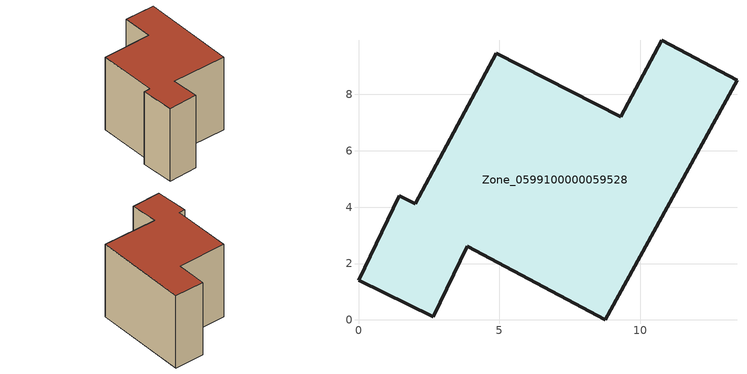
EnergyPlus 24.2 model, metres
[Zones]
Zone_0599100000059528
 floor ground (C_G): 2.66,0.12 0,1.4 1.45,4.4 2.01,4.13 4.89,9.46 9.31,7.21 10.76,9.93 13.43,8.51 8.75,0 3.87,2.62 z0
 wall outside (C_F): 0,1.4 2.66,0.12 3.87,2.62 8.75,0 13.43,8.51 10.76,9.93 9.31,7.21 4.89,9.46 2.01,4.13 1.45,4.4 0,1.4 z0:7.68
 roof outside (C_R): 3.87,2.62 8.75,0 13.43,8.51 10.76,9.93 9.31,7.21 4.89,9.46 2.01,4.13 1.45,4.4 0,1.4 2.66,0.12 z7.68
[BUILDING]
Pand.0599100000059528: North Axis=0; Terrain=City; Loads Convergence Tolerance Value=0.04; Temperature Convergence Tolerance Value=0.4; Solar Distribution=FullExterior; Maximum Number of Warmup Days=25; Minimum Number of Warmup Days=1
[Site:Location]
Rotterdam.The.Hague.AP_ZH_NLD Design_Conditions: Latitude=51.96; Longitude=4.45; Time Zone=1; Elevation=-4.5
[SITE:GROUNDTEMPERATURE:BUILDINGSURFACE]
18, 18, 18, 18, 18, 18, 18, 18, 18, 18, 18, 18
[MATERIAL] Thermal Absorptance=0.9; Solar Absorptance=0.7; Visible Absorptance=0.7
Name | Roughness | Thickness | Conductivity | Density | Specific Heat
G.D.1965 | MediumSmooth | 0.15 | 1 | 540 | 1210
F.D.1965 | Rough | 0.3 | 0.857143 | 1920 | 840
R.D.1965 | MediumRough | 0.2 | 0.08 | 1500 | 1000
[CONSTRUCTION]
C_G: G.D.1965
C_F: F.D.1965
C_R: R.D.1965
[ZONE]
Zone_0599100000059528: Type=1; Multiplier=1; Ceiling Height=Autocalculate; Volume=Autocalculate; Floor Area=autocalculate; Part of Total Floor Area=Yes
[ZONEINFILTRATION:DESIGNFLOWRATE]
Infil_Zone_0599100000059528: Zone or ZoneList or Space or SpaceList=Zone_0599100000059528; Schedule=AlwaysOn; Design Flow Rate Calculation Method=Flow/Area; Flow Rate per Floor Area=0.0042; Constant Term Coefficient=1; Temperature Term Coefficient=0; Velocity Term Coefficient=0; Velocity Squared Term Coefficient=0
[HVACTEMPLATE:ZONE:IDEALLOADSAIRSYSTEM]
Zone_0599100000059528: Maximum Heating Supply Air Temperature=50; Minimum Cooling Supply Air Temperature=13; Maximum Heating Supply Air Humidity Ratio=0.0156; Minimum Cooling Supply Air Humidity Ratio=0.0077; Heating Limit=NoLimit; Cooling Limit=NoLimit; Dehumidification Control Type=ConstantSensibleHeatRatio; Cooling Sensible Heat Ratio=0.7; Dehumidification Setpoint=60; Humidification Control Type=None; Humidification Setpoint=30; Outdoor Air Method=None; Outdoor Air Flow Rate per Person=0.00944; Outdoor Air Flow Rate per Zone Floor Area=0; Outdoor Air Flow Rate per Zone=0; Demand Controlled Ventilation Type=None; Outdoor Air Economizer Type=NoEconomizer; Heat Recovery Type=None; Sensible Heat Recovery Effectiveness=0.7; Latent Heat Recovery Effectiveness=0.65
[ZONECONTROL:THERMOSTAT]
ThermostatControl_Zone_0599100000059528: Zone or ZoneList=Zone_0599100000059528; Control Type Schedule=DualSetpointControlType; Control 1=Thermostat_Zone_0599100000059528; Temperature Difference Between Cutout And Setpoint=0
[THERMOSTATSETPOINT:DUALSETPOINT]
Thermostat_Zone_0599100000059528: Heating Setpoint Temperature Schedule=HeatingSetpoint_Zone_0599100000059528; Cooling Setpoint Temperature Schedule=CoolingSetpoint_Zone_0599100000059528
[SCHEDULE:COMPACT]
HeatingSetpoint_Zone_0599100000059528: Through: 12/31, For: AllDays, Until: 24:00, 21
CoolingSetpoint_Zone_0599100000059528: Through: 12/31, For: AllDays, Until: 24:00, 24
DualSetpointControlType: Through: 12/31, For: AllDays, Until: 24:00, 4
AlwaysOn: Through: 12/31, For: AllDays, Until: 24:00, 1
